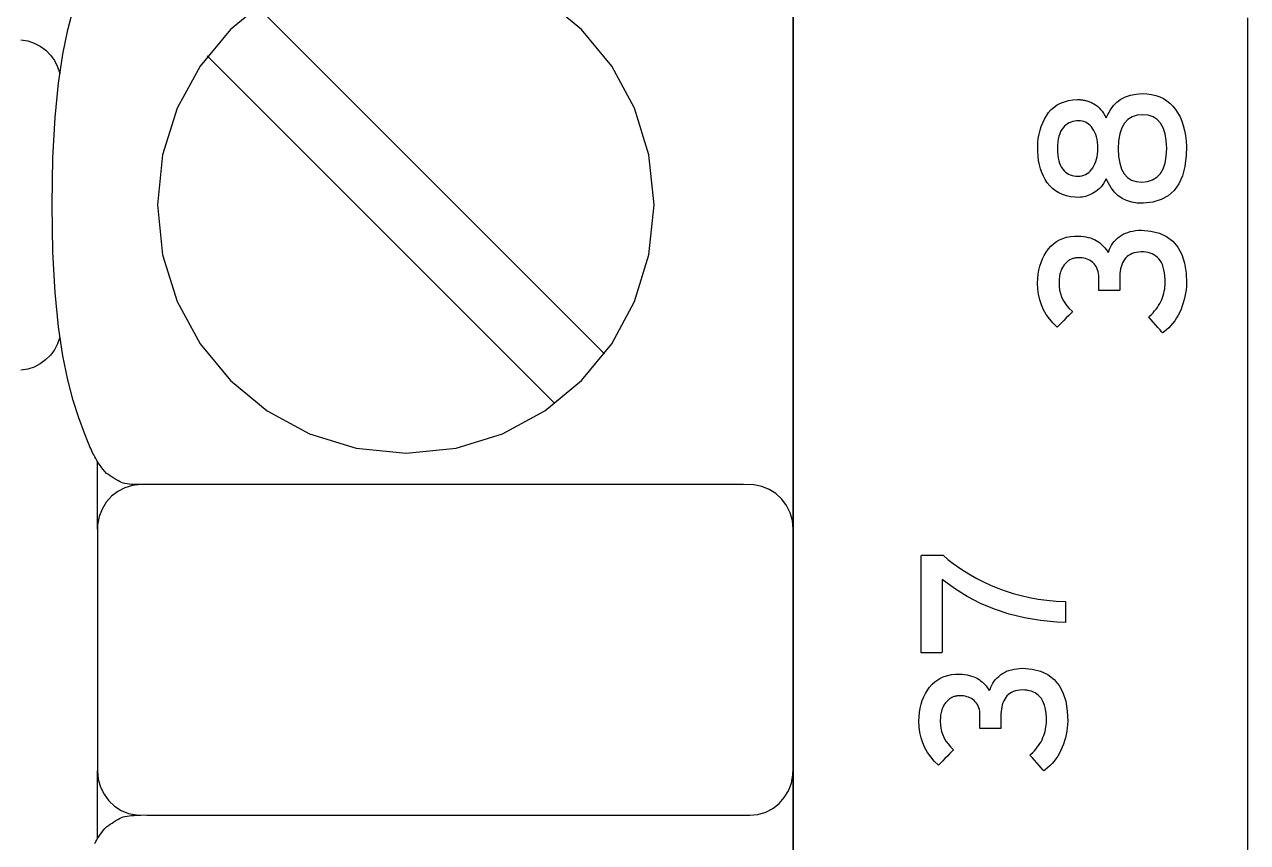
# Model space of a CAD drawing. Extents: x 1 to 47.7, y 0.2 to 35.
# Drawn here: x 37.154 to 37.978, y 15.205 to 15.757 of the extents above; entities that cross this region are included whole.
import ezdxf

# ---------------------------------------------------------------- set-up
doc = ezdxf.new("R2010")
doc.units = 0
doc.header["$MEASUREMENT"] = 0
for name, color, linetype in [('7_1__EMPTY_IO_BOARD_POSITI', 7, 'CONTINUOUS'), ('7_2___8__INDEPENDENT_INPUT', 7, 'CONTINUOUS'), ('7_3___8__OPTOISO_INDEPENDE', 7, 'CONTINUOUS'), ('7_4___24__OPTOISO_INDEPEND', 7, 'CONTINUOUS'), ('7_5___8__INDEPENDENT_INPUT', 7, 'CONTINUOUS'), ('7_6____8__INDEPENDENT_INPU', 7, 'CONTINUOUS'), ('7_7____8__OPTOISO_INDEPEND', 7, 'CONTINUOUS'), ('7_8____8__OPTOISO_INDEPEND', 7, 'CONTINUOUS'), ('8_0_____DWG', 7, 'CONTINUOUS')]:
    doc.layers.add(name, color=color, linetype=linetype)

msp = doc.modelspace()

# ---------------------------------------------------------------- linework, layer by layer
at = {"layer": '7_1__EMPTY_IO_BOARD_POSITI'}
msp.add_lwpolyline([(37.67232, 15.87471), (37.67232, 15.67887), (37.67232, 15.48827), (37.67232, 15.30414), (37.67232, 15.21489), (37.67232, 15.12771), (37.67232, 15.04276), (37.67232, 14.9602), (37.67232, 14.88017), (37.67232, 14.80283), (37.67232, 14.72833), (37.67232, 14.65683), (37.67232, 14.58847)], dxfattribs=at)
at = {"layer": '7_2___8__INDEPENDENT_INPUT'}
for points in [[(37.67225, 14.5127), (37.67225, 14.60513), (37.67225, 14.70424), (37.67225, 14.80958), (37.67225, 14.92072), (37.67225, 15.0372), (37.67225, 15.15858), (37.67225, 15.28441), (37.67225, 15.41426), (37.67225, 15.54766), (37.67225, 15.68419), (37.67225, 15.82338)], [(37.31789, 15.7738), (37.2931, 15.75337), (37.27264, 15.72861), (37.25718, 15.7002), (37.24741, 15.66881), (37.244, 15.63511), (37.24741, 15.60136), (37.25718, 15.56993), (37.27264, 15.54149), (37.2931, 15.51671), (37.31789, 15.49627), (37.34634, 15.48084), (37.37775, 15.47109), (37.41146, 15.46769), (37.44514, 15.47109), (37.47651, 15.48084), (37.50489, 15.49627), (37.52961, 15.51671), (37.55001, 15.54149), (37.56541, 15.56993), (37.57514, 15.60136), (37.57853, 15.63511), (37.57514, 15.66881), (37.56541, 15.7002), (37.55001, 15.72861), (37.52961, 15.75337), (37.50489, 15.7738)], [(37.23275, 15.44657), (37.23125, 15.44657), (37.22968, 15.4466), (37.22808, 15.44664), (37.22648, 15.44672), (37.22492, 15.44685), (37.22343, 15.44702), (37.22206, 15.44724), (37.22083, 15.44754), (37.21969, 15.44795), (37.21845, 15.44855), (37.21719, 15.44924), (37.21593, 15.45), (37.21466, 15.4508), (37.21339, 15.45164), (37.21212, 15.45248), (37.21086, 15.45331), (37.20961, 15.4541), (37.20846, 15.45533), (37.20739, 15.45664), (37.2064, 15.45792), (37.20547, 15.45918), (37.2046, 15.46042), (37.20379, 15.46166), (37.20304, 15.46288), (37.20233, 15.46412), (37.20166, 15.46535), (37.20105, 15.46652), (37.20049, 15.46761), (37.19996, 15.46867), (37.19945, 15.46973), (37.19894, 15.47084), (37.19841, 15.47204), (37.19785, 15.47337), (37.19723, 15.47487), (37.19475, 15.48119), (37.19094, 15.49147), (37.18712, 15.50325), (37.18346, 15.51707), (37.1801, 15.53345), (37.17721, 15.55291), (37.17496, 15.57598), (37.17348, 15.60318), (37.17296, 15.63504), (37.17348, 15.6669), (37.17496, 15.6941), (37.17721, 15.71717), (37.1801, 15.73663), (37.18346, 15.753), (37.18712, 15.76682)], [(37.54511, 15.53469), (37.31084, 15.76895)], [(37.15192, 15.74634), (37.15658, 15.74561), (37.16096, 15.74416), (37.165, 15.74205), (37.16865, 15.73934), (37.17183, 15.73609), (37.17451, 15.73237), (37.17661, 15.72824), (37.17808, 15.72376)], [(37.51169, 15.50127), (37.27742, 15.73553)], [(37.17808, 15.54598), (37.17658, 15.54155), (37.17446, 15.53746), (37.17178, 15.53377), (37.16858, 15.53056), (37.16494, 15.52788), (37.16091, 15.52579), (37.15654, 15.52436), (37.1519, 15.52364)], [(37.2035, 15.41658), (37.2035, 15.46212)], [(37.2035, 15.20818), (37.2035, 15.25372)], [(37.20166, 15.20471), (37.20233, 15.20595), (37.20304, 15.20718), (37.20379, 15.20841), (37.2046, 15.20964), (37.20547, 15.21089), (37.2064, 15.21215), (37.20739, 15.21343), (37.20846, 15.21474), (37.20961, 15.21596), (37.21086, 15.21676), (37.21212, 15.21759), (37.21339, 15.21843), (37.21466, 15.21926), (37.21593, 15.22007), (37.21719, 15.22083), (37.21845, 15.22152), (37.21969, 15.22211), (37.22083, 15.22254), (37.22206, 15.22285), (37.22343, 15.2231), (37.22492, 15.22331), (37.22648, 15.22347), (37.22808, 15.22358), (37.22968, 15.22366), (37.23125, 15.2237), (37.23275, 15.22372)]]:
    msp.add_lwpolyline(points, dxfattribs=at)
msp.add_lwpolyline([(37.23275, 15.44657), (37.22718, 15.44603), (37.22198, 15.44447), (37.21722, 15.442), (37.21302, 15.43872), (37.20946, 15.43472), (37.20664, 15.43011), (37.20467, 15.425), (37.20364, 15.41946), (37.2035, 15.41495), (37.2035, 15.40315), (37.2035, 15.3826), (37.2035, 15.35648), (37.2035, 15.32797), (37.2035, 15.30026), (37.2035, 15.27653), (37.2035, 15.25995), (37.2035, 15.25372), (37.20403, 15.24802), (37.20554, 15.24268), (37.20795, 15.23781), (37.21115, 15.23349), (37.21504, 15.22984), (37.21954, 15.22694), (37.22453, 15.22492), (37.22993, 15.22386), (37.23684, 15.22372), (37.26657, 15.22372), (37.31834, 15.22372), (37.38414, 15.22372), (37.45596, 15.22372), (37.52577, 15.22372), (37.58556, 15.22372), (37.62731, 15.22372), (37.64301, 15.22372), (37.64857, 15.22426), (37.65378, 15.22582), (37.65853, 15.22829), (37.66274, 15.23157), (37.6663, 15.23557), (37.66911, 15.24018), (37.67109, 15.2453), (37.67212, 15.25083), (37.67225, 15.25535), (37.67225, 15.26715), (37.67225, 15.2877), (37.67225, 15.31382), (37.67225, 15.34233), (37.67225, 15.37004), (37.67225, 15.39377), (37.67225, 15.41035), (37.67225, 15.41658), (37.67173, 15.42228), (37.67021, 15.42761), (37.66781, 15.43249), (37.66461, 15.4368), (37.66071, 15.44045), (37.65622, 15.44334), (37.65123, 15.44537), (37.64583, 15.44643), (37.63892, 15.44657), (37.60919, 15.44657), (37.55742, 15.44657), (37.49161, 15.44657), (37.4198, 15.44657), (37.34999, 15.44657), (37.2902, 15.44657), (37.24844, 15.44657)], close=True, dxfattribs=at)
at = {"layer": '7_3___8__OPTOISO_INDEPENDE'}
for points in [[(37.67225, 14.5127), (37.67225, 14.60513), (37.67225, 14.70424), (37.67225, 14.80958), (37.67225, 14.92072), (37.67225, 15.0372), (37.67225, 15.15858), (37.67225, 15.28441), (37.67225, 15.41426), (37.67225, 15.54766), (37.67225, 15.68419), (37.67225, 15.82338)], [(37.31789, 15.7738), (37.2931, 15.75337), (37.27264, 15.72861), (37.25718, 15.7002), (37.24741, 15.66881), (37.244, 15.63511), (37.24741, 15.60136), (37.25718, 15.56993), (37.27264, 15.54149), (37.2931, 15.51671), (37.31789, 15.49627), (37.34634, 15.48084), (37.37775, 15.47109), (37.41146, 15.46769), (37.44514, 15.47109), (37.47651, 15.48084), (37.50489, 15.49627), (37.52961, 15.51671), (37.55001, 15.54149), (37.56541, 15.56993), (37.57514, 15.60136), (37.57853, 15.63511), (37.57514, 15.66881), (37.56541, 15.7002), (37.55001, 15.72861), (37.52961, 15.75337), (37.50489, 15.7738)], [(37.23275, 15.44657), (37.23125, 15.44657), (37.22968, 15.4466), (37.22808, 15.44664), (37.22648, 15.44672), (37.22492, 15.44685), (37.22343, 15.44702), (37.22206, 15.44724), (37.22083, 15.44754), (37.21969, 15.44795), (37.21845, 15.44855), (37.21719, 15.44924), (37.21593, 15.45), (37.21466, 15.4508), (37.21339, 15.45164), (37.21212, 15.45248), (37.21086, 15.45331), (37.20961, 15.4541), (37.20846, 15.45533), (37.20739, 15.45664), (37.2064, 15.45792), (37.20547, 15.45918), (37.2046, 15.46042), (37.20379, 15.46166), (37.20304, 15.46288), (37.20233, 15.46412), (37.20166, 15.46535), (37.20105, 15.46652), (37.20049, 15.46761), (37.19996, 15.46867), (37.19945, 15.46973), (37.19894, 15.47084), (37.19841, 15.47204), (37.19785, 15.47337), (37.19723, 15.47487), (37.19475, 15.48119), (37.19094, 15.49147), (37.18712, 15.50325), (37.18346, 15.51707), (37.1801, 15.53345), (37.17721, 15.55291), (37.17496, 15.57598), (37.17348, 15.60318), (37.17296, 15.63504), (37.17348, 15.6669), (37.17496, 15.6941), (37.17721, 15.71717), (37.1801, 15.73663), (37.18346, 15.753), (37.18712, 15.76682)], [(37.54511, 15.53469), (37.31084, 15.76895)], [(37.15192, 15.74634), (37.15658, 15.74561), (37.16096, 15.74416), (37.165, 15.74205), (37.16865, 15.73934), (37.17183, 15.73609), (37.17451, 15.73237), (37.17661, 15.72824), (37.17808, 15.72376)], [(37.51169, 15.50127), (37.27742, 15.73553)], [(37.17808, 15.54598), (37.17658, 15.54155), (37.17446, 15.53746), (37.17178, 15.53377), (37.16858, 15.53056), (37.16494, 15.52788), (37.16091, 15.52579), (37.15654, 15.52436), (37.1519, 15.52364)], [(37.2035, 15.41658), (37.2035, 15.46212)], [(37.2035, 15.20818), (37.2035, 15.25372)], [(37.20166, 15.20471), (37.20233, 15.20595), (37.20304, 15.20718), (37.20379, 15.20841), (37.2046, 15.20964), (37.20547, 15.21089), (37.2064, 15.21215), (37.20739, 15.21343), (37.20846, 15.21474), (37.20961, 15.21596), (37.21086, 15.21676), (37.21212, 15.21759), (37.21339, 15.21843), (37.21466, 15.21926), (37.21593, 15.22007), (37.21719, 15.22083), (37.21845, 15.22152), (37.21969, 15.22211), (37.22083, 15.22254), (37.22206, 15.22285), (37.22343, 15.2231), (37.22492, 15.22331), (37.22648, 15.22347), (37.22808, 15.22358), (37.22968, 15.22366), (37.23125, 15.2237), (37.23275, 15.22372)]]:
    msp.add_lwpolyline(points, dxfattribs=at)
msp.add_lwpolyline([(37.23275, 15.44657), (37.22718, 15.44603), (37.22198, 15.44447), (37.21722, 15.442), (37.21302, 15.43872), (37.20946, 15.43472), (37.20664, 15.43011), (37.20467, 15.425), (37.20364, 15.41946), (37.2035, 15.41495), (37.2035, 15.40315), (37.2035, 15.3826), (37.2035, 15.35648), (37.2035, 15.32797), (37.2035, 15.30026), (37.2035, 15.27653), (37.2035, 15.25995), (37.2035, 15.25372), (37.20403, 15.24802), (37.20554, 15.24268), (37.20795, 15.23781), (37.21115, 15.23349), (37.21504, 15.22984), (37.21954, 15.22694), (37.22453, 15.22492), (37.22993, 15.22386), (37.23684, 15.22372), (37.26657, 15.22372), (37.31834, 15.22372), (37.38414, 15.22372), (37.45596, 15.22372), (37.52577, 15.22372), (37.58556, 15.22372), (37.62731, 15.22372), (37.64301, 15.22372), (37.64857, 15.22426), (37.65378, 15.22582), (37.65853, 15.22829), (37.66274, 15.23157), (37.6663, 15.23557), (37.66911, 15.24018), (37.67109, 15.2453), (37.67212, 15.25083), (37.67225, 15.25535), (37.67225, 15.26715), (37.67225, 15.2877), (37.67225, 15.31382), (37.67225, 15.34233), (37.67225, 15.37004), (37.67225, 15.39377), (37.67225, 15.41035), (37.67225, 15.41658), (37.67173, 15.42228), (37.67021, 15.42761), (37.66781, 15.43249), (37.66461, 15.4368), (37.66071, 15.44045), (37.65622, 15.44334), (37.65123, 15.44537), (37.64583, 15.44643), (37.63892, 15.44657), (37.60919, 15.44657), (37.55742, 15.44657), (37.49161, 15.44657), (37.4198, 15.44657), (37.34999, 15.44657), (37.2902, 15.44657), (37.24844, 15.44657)], close=True, dxfattribs=at)
at = {"layer": '7_4___24__OPTOISO_INDEPEND'}
for points in [[(37.67225, 14.5127), (37.67225, 14.60513), (37.67225, 14.70424), (37.67225, 14.80958), (37.67225, 14.92072), (37.67225, 15.0372), (37.67225, 15.15858), (37.67225, 15.28441), (37.67225, 15.41426), (37.67225, 15.54766), (37.67225, 15.68419), (37.67225, 15.82338)], [(37.31789, 15.7738), (37.2931, 15.75337), (37.27264, 15.72861), (37.25718, 15.7002), (37.24741, 15.66881), (37.244, 15.63511), (37.24741, 15.60136), (37.25718, 15.56993), (37.27264, 15.54149), (37.2931, 15.51671), (37.31789, 15.49627), (37.34634, 15.48084), (37.37775, 15.47109), (37.41146, 15.46769), (37.44514, 15.47109), (37.47651, 15.48084), (37.50489, 15.49627), (37.52961, 15.51671), (37.55001, 15.54149), (37.56541, 15.56993), (37.57514, 15.60136), (37.57853, 15.63511), (37.57514, 15.66881), (37.56541, 15.7002), (37.55001, 15.72861), (37.52961, 15.75337), (37.50489, 15.7738)], [(37.23275, 15.44657), (37.23125, 15.44657), (37.22968, 15.4466), (37.22808, 15.44664), (37.22648, 15.44672), (37.22492, 15.44685), (37.22343, 15.44702), (37.22206, 15.44724), (37.22083, 15.44754), (37.21969, 15.44795), (37.21845, 15.44855), (37.21719, 15.44924), (37.21593, 15.45), (37.21466, 15.4508), (37.21339, 15.45164), (37.21212, 15.45248), (37.21086, 15.45331), (37.20961, 15.4541), (37.20846, 15.45533), (37.20739, 15.45664), (37.2064, 15.45792), (37.20547, 15.45918), (37.2046, 15.46042), (37.20379, 15.46166), (37.20304, 15.46288), (37.20233, 15.46412), (37.20166, 15.46535), (37.20105, 15.46652), (37.20049, 15.46761), (37.19996, 15.46867), (37.19945, 15.46973), (37.19894, 15.47084), (37.19841, 15.47204), (37.19785, 15.47337), (37.19723, 15.47487), (37.19475, 15.48119), (37.19094, 15.49147), (37.18712, 15.50325), (37.18346, 15.51707), (37.1801, 15.53345), (37.17721, 15.55291), (37.17496, 15.57598), (37.17348, 15.60318), (37.17296, 15.63504), (37.17348, 15.6669), (37.17496, 15.6941), (37.17721, 15.71717), (37.1801, 15.73663), (37.18346, 15.753), (37.18712, 15.76682)], [(37.54511, 15.53469), (37.31084, 15.76895)], [(37.15192, 15.74634), (37.15658, 15.74561), (37.16096, 15.74416), (37.165, 15.74205), (37.16865, 15.73934), (37.17183, 15.73609), (37.17451, 15.73237), (37.17661, 15.72824), (37.17808, 15.72376)], [(37.51169, 15.50127), (37.27742, 15.73553)], [(37.17808, 15.54598), (37.17658, 15.54155), (37.17446, 15.53746), (37.17178, 15.53377), (37.16858, 15.53056), (37.16494, 15.52788), (37.16091, 15.52579), (37.15654, 15.52436), (37.1519, 15.52364)], [(37.2035, 15.41658), (37.2035, 15.46212)], [(37.2035, 15.20818), (37.2035, 15.25372)], [(37.20166, 15.20471), (37.20233, 15.20595), (37.20304, 15.20718), (37.20379, 15.20841), (37.2046, 15.20964), (37.20547, 15.21089), (37.2064, 15.21215), (37.20739, 15.21343), (37.20846, 15.21474), (37.20961, 15.21596), (37.21086, 15.21676), (37.21212, 15.21759), (37.21339, 15.21843), (37.21466, 15.21926), (37.21593, 15.22007), (37.21719, 15.22083), (37.21845, 15.22152), (37.21969, 15.22211), (37.22083, 15.22254), (37.22206, 15.22285), (37.22343, 15.2231), (37.22492, 15.22331), (37.22648, 15.22347), (37.22808, 15.22358), (37.22968, 15.22366), (37.23125, 15.2237), (37.23275, 15.22372)]]:
    msp.add_lwpolyline(points, dxfattribs=at)
msp.add_lwpolyline([(37.23275, 15.44657), (37.22718, 15.44603), (37.22198, 15.44447), (37.21722, 15.442), (37.21302, 15.43872), (37.20946, 15.43472), (37.20664, 15.43011), (37.20467, 15.425), (37.20364, 15.41946), (37.2035, 15.41495), (37.2035, 15.40315), (37.2035, 15.3826), (37.2035, 15.35648), (37.2035, 15.32797), (37.2035, 15.30026), (37.2035, 15.27653), (37.2035, 15.25995), (37.2035, 15.25372), (37.20403, 15.24802), (37.20554, 15.24268), (37.20795, 15.23781), (37.21115, 15.23349), (37.21504, 15.22984), (37.21954, 15.22694), (37.22453, 15.22492), (37.22993, 15.22386), (37.23684, 15.22372), (37.26657, 15.22372), (37.31834, 15.22372), (37.38414, 15.22372), (37.45596, 15.22372), (37.52577, 15.22372), (37.58556, 15.22372), (37.62731, 15.22372), (37.64301, 15.22372), (37.64857, 15.22426), (37.65378, 15.22582), (37.65853, 15.22829), (37.66274, 15.23157), (37.6663, 15.23557), (37.66911, 15.24018), (37.67109, 15.2453), (37.67212, 15.25083), (37.67225, 15.25535), (37.67225, 15.26715), (37.67225, 15.2877), (37.67225, 15.31382), (37.67225, 15.34233), (37.67225, 15.37004), (37.67225, 15.39377), (37.67225, 15.41035), (37.67225, 15.41658), (37.67173, 15.42228), (37.67021, 15.42761), (37.66781, 15.43249), (37.66461, 15.4368), (37.66071, 15.44045), (37.65622, 15.44334), (37.65123, 15.44537), (37.64583, 15.44643), (37.63892, 15.44657), (37.60919, 15.44657), (37.55742, 15.44657), (37.49161, 15.44657), (37.4198, 15.44657), (37.34999, 15.44657), (37.2902, 15.44657), (37.24844, 15.44657)], close=True, dxfattribs=at)
at = {"layer": '7_5___8__INDEPENDENT_INPUT'}
for points in [[(37.67225, 14.5127), (37.67225, 14.60513), (37.67225, 14.70424), (37.67225, 14.80958), (37.67225, 14.92072), (37.67225, 15.0372), (37.67225, 15.15858), (37.67225, 15.28441), (37.67225, 15.41426), (37.67225, 15.54766), (37.67225, 15.68419), (37.67225, 15.82338)], [(37.31789, 15.7738), (37.2931, 15.75337), (37.27264, 15.72861), (37.25718, 15.7002), (37.24741, 15.66881), (37.244, 15.63511), (37.24741, 15.60136), (37.25718, 15.56993), (37.27264, 15.54149), (37.2931, 15.51671), (37.31789, 15.49627), (37.34634, 15.48084), (37.37775, 15.47109), (37.41146, 15.46769), (37.44514, 15.47109), (37.47651, 15.48084), (37.50489, 15.49627), (37.52961, 15.51671), (37.55001, 15.54149), (37.56541, 15.56993), (37.57514, 15.60136), (37.57853, 15.63511), (37.57514, 15.66881), (37.56541, 15.7002), (37.55001, 15.72861), (37.52961, 15.75337), (37.50489, 15.7738)], [(37.23275, 15.44657), (37.23125, 15.44657), (37.22968, 15.4466), (37.22808, 15.44664), (37.22648, 15.44672), (37.22492, 15.44685), (37.22343, 15.44702), (37.22206, 15.44724), (37.22083, 15.44754), (37.21969, 15.44795), (37.21845, 15.44855), (37.21719, 15.44924), (37.21593, 15.45), (37.21466, 15.4508), (37.21339, 15.45164), (37.21212, 15.45248), (37.21086, 15.45331), (37.20961, 15.4541), (37.20846, 15.45533), (37.20739, 15.45664), (37.2064, 15.45792), (37.20547, 15.45918), (37.2046, 15.46042), (37.20379, 15.46166), (37.20304, 15.46288), (37.20233, 15.46412), (37.20166, 15.46535), (37.20105, 15.46652), (37.20049, 15.46761), (37.19996, 15.46867), (37.19945, 15.46973), (37.19894, 15.47084), (37.19841, 15.47204), (37.19785, 15.47337), (37.19723, 15.47487), (37.19475, 15.48119), (37.19094, 15.49147), (37.18712, 15.50325), (37.18346, 15.51707), (37.1801, 15.53345), (37.17721, 15.55291), (37.17496, 15.57598), (37.17348, 15.60318), (37.17296, 15.63504), (37.17348, 15.6669), (37.17496, 15.6941), (37.17721, 15.71717), (37.1801, 15.73663), (37.18346, 15.753), (37.18712, 15.76682)], [(37.54511, 15.53469), (37.31084, 15.76895)], [(37.15192, 15.74634), (37.15658, 15.74561), (37.16096, 15.74416), (37.165, 15.74205), (37.16865, 15.73934), (37.17183, 15.73609), (37.17451, 15.73237), (37.17661, 15.72824), (37.17808, 15.72376)], [(37.51169, 15.50127), (37.27742, 15.73553)], [(37.17808, 15.54598), (37.17658, 15.54155), (37.17446, 15.53746), (37.17178, 15.53377), (37.16858, 15.53056), (37.16494, 15.52788), (37.16091, 15.52579), (37.15654, 15.52436), (37.1519, 15.52364)], [(37.2035, 15.41658), (37.2035, 15.46212)], [(37.2035, 15.20818), (37.2035, 15.25372)], [(37.20166, 15.20471), (37.20233, 15.20595), (37.20304, 15.20718), (37.20379, 15.20841), (37.2046, 15.20964), (37.20547, 15.21089), (37.2064, 15.21215), (37.20739, 15.21343), (37.20846, 15.21474), (37.20961, 15.21596), (37.21086, 15.21676), (37.21212, 15.21759), (37.21339, 15.21843), (37.21466, 15.21926), (37.21593, 15.22007), (37.21719, 15.22083), (37.21845, 15.22152), (37.21969, 15.22211), (37.22083, 15.22254), (37.22206, 15.22285), (37.22343, 15.2231), (37.22492, 15.22331), (37.22648, 15.22347), (37.22808, 15.22358), (37.22968, 15.22366), (37.23125, 15.2237), (37.23275, 15.22372)]]:
    msp.add_lwpolyline(points, dxfattribs=at)
msp.add_lwpolyline([(37.23275, 15.44657), (37.22718, 15.44603), (37.22198, 15.44447), (37.21722, 15.442), (37.21302, 15.43872), (37.20946, 15.43472), (37.20664, 15.43011), (37.20467, 15.425), (37.20364, 15.41946), (37.2035, 15.41495), (37.2035, 15.40315), (37.2035, 15.3826), (37.2035, 15.35648), (37.2035, 15.32797), (37.2035, 15.30026), (37.2035, 15.27653), (37.2035, 15.25995), (37.2035, 15.25372), (37.20403, 15.24802), (37.20554, 15.24268), (37.20795, 15.23781), (37.21115, 15.23349), (37.21504, 15.22984), (37.21954, 15.22694), (37.22453, 15.22492), (37.22993, 15.22386), (37.23684, 15.22372), (37.26657, 15.22372), (37.31834, 15.22372), (37.38414, 15.22372), (37.45596, 15.22372), (37.52577, 15.22372), (37.58556, 15.22372), (37.62731, 15.22372), (37.64301, 15.22372), (37.64857, 15.22426), (37.65378, 15.22582), (37.65853, 15.22829), (37.66274, 15.23157), (37.6663, 15.23557), (37.66911, 15.24018), (37.67109, 15.2453), (37.67212, 15.25083), (37.67225, 15.25535), (37.67225, 15.26715), (37.67225, 15.2877), (37.67225, 15.31382), (37.67225, 15.34233), (37.67225, 15.37004), (37.67225, 15.39377), (37.67225, 15.41035), (37.67225, 15.41658), (37.67173, 15.42228), (37.67021, 15.42761), (37.66781, 15.43249), (37.66461, 15.4368), (37.66071, 15.44045), (37.65622, 15.44334), (37.65123, 15.44537), (37.64583, 15.44643), (37.63892, 15.44657), (37.60919, 15.44657), (37.55742, 15.44657), (37.49161, 15.44657), (37.4198, 15.44657), (37.34999, 15.44657), (37.2902, 15.44657), (37.24844, 15.44657)], close=True, dxfattribs=at)
at = {"layer": '7_6____8__INDEPENDENT_INPU'}
for points in [[(37.67225, 14.5127), (37.67225, 14.60513), (37.67225, 14.70424), (37.67225, 14.80958), (37.67225, 14.92072), (37.67225, 15.0372), (37.67225, 15.15858), (37.67225, 15.28441), (37.67225, 15.41426), (37.67225, 15.54766), (37.67225, 15.68419), (37.67225, 15.82338)], [(37.31789, 15.7738), (37.2931, 15.75337), (37.27264, 15.72861), (37.25718, 15.7002), (37.24741, 15.66881), (37.244, 15.63511), (37.24741, 15.60136), (37.25718, 15.56993), (37.27264, 15.54149), (37.2931, 15.51671), (37.31789, 15.49627), (37.34634, 15.48084), (37.37775, 15.47109), (37.41146, 15.46769), (37.44514, 15.47109), (37.47651, 15.48084), (37.50489, 15.49627), (37.52961, 15.51671), (37.55001, 15.54149), (37.56541, 15.56993), (37.57514, 15.60136), (37.57853, 15.63511), (37.57514, 15.66881), (37.56541, 15.7002), (37.55001, 15.72861), (37.52961, 15.75337), (37.50489, 15.7738)], [(37.23275, 15.44657), (37.23125, 15.44657), (37.22968, 15.4466), (37.22808, 15.44664), (37.22648, 15.44672), (37.22492, 15.44685), (37.22343, 15.44702), (37.22206, 15.44724), (37.22083, 15.44754), (37.21969, 15.44795), (37.21845, 15.44855), (37.21719, 15.44924), (37.21593, 15.45), (37.21466, 15.4508), (37.21339, 15.45164), (37.21212, 15.45248), (37.21086, 15.45331), (37.20961, 15.4541), (37.20846, 15.45533), (37.20739, 15.45664), (37.2064, 15.45792), (37.20547, 15.45918), (37.2046, 15.46042), (37.20379, 15.46166), (37.20304, 15.46288), (37.20233, 15.46412), (37.20166, 15.46535), (37.20105, 15.46652), (37.20049, 15.46761), (37.19996, 15.46867), (37.19945, 15.46973), (37.19894, 15.47084), (37.19841, 15.47204), (37.19785, 15.47337), (37.19723, 15.47487), (37.19475, 15.48119), (37.19094, 15.49147), (37.18712, 15.50325), (37.18346, 15.51707), (37.1801, 15.53345), (37.17721, 15.55291), (37.17496, 15.57598), (37.17348, 15.60318), (37.17296, 15.63504), (37.17348, 15.6669), (37.17496, 15.6941), (37.17721, 15.71717), (37.1801, 15.73663), (37.18346, 15.753), (37.18712, 15.76682)], [(37.54511, 15.53469), (37.31084, 15.76895)], [(37.15192, 15.74634), (37.15658, 15.74561), (37.16096, 15.74416), (37.165, 15.74205), (37.16865, 15.73934), (37.17183, 15.73609), (37.17451, 15.73237), (37.17661, 15.72824), (37.17808, 15.72376)], [(37.51169, 15.50127), (37.27742, 15.73553)], [(37.17808, 15.54598), (37.17658, 15.54155), (37.17446, 15.53746), (37.17178, 15.53377), (37.16858, 15.53056), (37.16494, 15.52788), (37.16091, 15.52579), (37.15654, 15.52436), (37.1519, 15.52364)], [(37.2035, 15.41658), (37.2035, 15.46212)], [(37.2035, 15.20818), (37.2035, 15.25372)], [(37.20166, 15.20471), (37.20233, 15.20595), (37.20304, 15.20718), (37.20379, 15.20841), (37.2046, 15.20964), (37.20547, 15.21089), (37.2064, 15.21215), (37.20739, 15.21343), (37.20846, 15.21474), (37.20961, 15.21596), (37.21086, 15.21676), (37.21212, 15.21759), (37.21339, 15.21843), (37.21466, 15.21926), (37.21593, 15.22007), (37.21719, 15.22083), (37.21845, 15.22152), (37.21969, 15.22211), (37.22083, 15.22254), (37.22206, 15.22285), (37.22343, 15.2231), (37.22492, 15.22331), (37.22648, 15.22347), (37.22808, 15.22358), (37.22968, 15.22366), (37.23125, 15.2237), (37.23275, 15.22372)]]:
    msp.add_lwpolyline(points, dxfattribs=at)
msp.add_lwpolyline([(37.23275, 15.44657), (37.22718, 15.44603), (37.22198, 15.44447), (37.21722, 15.442), (37.21302, 15.43872), (37.20946, 15.43472), (37.20664, 15.43011), (37.20467, 15.425), (37.20364, 15.41946), (37.2035, 15.41495), (37.2035, 15.40315), (37.2035, 15.3826), (37.2035, 15.35648), (37.2035, 15.32797), (37.2035, 15.30026), (37.2035, 15.27653), (37.2035, 15.25995), (37.2035, 15.25372), (37.20403, 15.24802), (37.20554, 15.24268), (37.20795, 15.23781), (37.21115, 15.23349), (37.21504, 15.22984), (37.21954, 15.22694), (37.22453, 15.22492), (37.22993, 15.22386), (37.23684, 15.22372), (37.26657, 15.22372), (37.31834, 15.22372), (37.38414, 15.22372), (37.45596, 15.22372), (37.52577, 15.22372), (37.58556, 15.22372), (37.62731, 15.22372), (37.64301, 15.22372), (37.64857, 15.22426), (37.65378, 15.22582), (37.65853, 15.22829), (37.66274, 15.23157), (37.6663, 15.23557), (37.66911, 15.24018), (37.67109, 15.2453), (37.67212, 15.25083), (37.67225, 15.25535), (37.67225, 15.26715), (37.67225, 15.2877), (37.67225, 15.31382), (37.67225, 15.34233), (37.67225, 15.37004), (37.67225, 15.39377), (37.67225, 15.41035), (37.67225, 15.41658), (37.67173, 15.42228), (37.67021, 15.42761), (37.66781, 15.43249), (37.66461, 15.4368), (37.66071, 15.44045), (37.65622, 15.44334), (37.65123, 15.44537), (37.64583, 15.44643), (37.63892, 15.44657), (37.60919, 15.44657), (37.55742, 15.44657), (37.49161, 15.44657), (37.4198, 15.44657), (37.34999, 15.44657), (37.2902, 15.44657), (37.24844, 15.44657)], close=True, dxfattribs=at)
at = {"layer": '7_7____8__OPTOISO_INDEPEND'}
for points in [[(37.67225, 14.5127), (37.67225, 14.60513), (37.67225, 14.70424), (37.67225, 14.80958), (37.67225, 14.92072), (37.67225, 15.0372), (37.67225, 15.15858), (37.67225, 15.28441), (37.67225, 15.41426), (37.67225, 15.54766), (37.67225, 15.68419), (37.67225, 15.82338)], [(37.31789, 15.7738), (37.2931, 15.75337), (37.27264, 15.72861), (37.25718, 15.7002), (37.24741, 15.66881), (37.244, 15.63511), (37.24741, 15.60136), (37.25718, 15.56993), (37.27264, 15.54149), (37.2931, 15.51671), (37.31789, 15.49627), (37.34634, 15.48084), (37.37775, 15.47109), (37.41146, 15.46769), (37.44514, 15.47109), (37.47651, 15.48084), (37.50489, 15.49627), (37.52961, 15.51671), (37.55001, 15.54149), (37.56541, 15.56993), (37.57514, 15.60136), (37.57853, 15.63511), (37.57514, 15.66881), (37.56541, 15.7002), (37.55001, 15.72861), (37.52961, 15.75337), (37.50489, 15.7738)], [(37.23275, 15.44657), (37.23125, 15.44657), (37.22968, 15.4466), (37.22808, 15.44664), (37.22648, 15.44672), (37.22492, 15.44685), (37.22343, 15.44702), (37.22206, 15.44724), (37.22083, 15.44754), (37.21969, 15.44795), (37.21845, 15.44855), (37.21719, 15.44924), (37.21593, 15.45), (37.21466, 15.4508), (37.21339, 15.45164), (37.21212, 15.45248), (37.21086, 15.45331), (37.20961, 15.4541), (37.20846, 15.45533), (37.20739, 15.45664), (37.2064, 15.45792), (37.20547, 15.45918), (37.2046, 15.46042), (37.20379, 15.46166), (37.20304, 15.46288), (37.20233, 15.46412), (37.20166, 15.46535), (37.20105, 15.46652), (37.20049, 15.46761), (37.19996, 15.46867), (37.19945, 15.46973), (37.19894, 15.47084), (37.19841, 15.47204), (37.19785, 15.47337), (37.19723, 15.47487), (37.19475, 15.48119), (37.19094, 15.49147), (37.18712, 15.50325), (37.18346, 15.51707), (37.1801, 15.53345), (37.17721, 15.55291), (37.17496, 15.57598), (37.17348, 15.60318), (37.17296, 15.63504), (37.17348, 15.6669), (37.17496, 15.6941), (37.17721, 15.71717), (37.1801, 15.73663), (37.18346, 15.753), (37.18712, 15.76682)], [(37.54511, 15.53469), (37.31084, 15.76895)], [(37.15192, 15.74634), (37.15658, 15.74561), (37.16096, 15.74416), (37.165, 15.74205), (37.16865, 15.73934), (37.17183, 15.73609), (37.17451, 15.73237), (37.17661, 15.72824), (37.17808, 15.72376)], [(37.51169, 15.50127), (37.27742, 15.73553)], [(37.17808, 15.54598), (37.17658, 15.54155), (37.17446, 15.53746), (37.17178, 15.53377), (37.16858, 15.53056), (37.16494, 15.52788), (37.16091, 15.52579), (37.15654, 15.52436), (37.1519, 15.52364)], [(37.2035, 15.41658), (37.2035, 15.46212)], [(37.2035, 15.20818), (37.2035, 15.25372)], [(37.20166, 15.20471), (37.20233, 15.20595), (37.20304, 15.20718), (37.20379, 15.20841), (37.2046, 15.20964), (37.20547, 15.21089), (37.2064, 15.21215), (37.20739, 15.21343), (37.20846, 15.21474), (37.20961, 15.21596), (37.21086, 15.21676), (37.21212, 15.21759), (37.21339, 15.21843), (37.21466, 15.21926), (37.21593, 15.22007), (37.21719, 15.22083), (37.21845, 15.22152), (37.21969, 15.22211), (37.22083, 15.22254), (37.22206, 15.22285), (37.22343, 15.2231), (37.22492, 15.22331), (37.22648, 15.22347), (37.22808, 15.22358), (37.22968, 15.22366), (37.23125, 15.2237), (37.23275, 15.22372)]]:
    msp.add_lwpolyline(points, dxfattribs=at)
msp.add_lwpolyline([(37.23275, 15.44657), (37.22718, 15.44603), (37.22198, 15.44447), (37.21722, 15.442), (37.21302, 15.43872), (37.20946, 15.43472), (37.20664, 15.43011), (37.20467, 15.425), (37.20364, 15.41946), (37.2035, 15.41495), (37.2035, 15.40315), (37.2035, 15.3826), (37.2035, 15.35648), (37.2035, 15.32797), (37.2035, 15.30026), (37.2035, 15.27653), (37.2035, 15.25995), (37.2035, 15.25372), (37.20403, 15.24802), (37.20554, 15.24268), (37.20795, 15.23781), (37.21115, 15.23349), (37.21504, 15.22984), (37.21954, 15.22694), (37.22453, 15.22492), (37.22993, 15.22386), (37.23684, 15.22372), (37.26657, 15.22372), (37.31834, 15.22372), (37.38414, 15.22372), (37.45596, 15.22372), (37.52577, 15.22372), (37.58556, 15.22372), (37.62731, 15.22372), (37.64301, 15.22372), (37.64857, 15.22426), (37.65378, 15.22582), (37.65853, 15.22829), (37.66274, 15.23157), (37.6663, 15.23557), (37.66911, 15.24018), (37.67109, 15.2453), (37.67212, 15.25083), (37.67225, 15.25535), (37.67225, 15.26715), (37.67225, 15.2877), (37.67225, 15.31382), (37.67225, 15.34233), (37.67225, 15.37004), (37.67225, 15.39377), (37.67225, 15.41035), (37.67225, 15.41658), (37.67173, 15.42228), (37.67021, 15.42761), (37.66781, 15.43249), (37.66461, 15.4368), (37.66071, 15.44045), (37.65622, 15.44334), (37.65123, 15.44537), (37.64583, 15.44643), (37.63892, 15.44657), (37.60919, 15.44657), (37.55742, 15.44657), (37.49161, 15.44657), (37.4198, 15.44657), (37.34999, 15.44657), (37.2902, 15.44657), (37.24844, 15.44657)], close=True, dxfattribs=at)
at = {"layer": '7_8____8__OPTOISO_INDEPEND'}
for points in [[(37.67225, 14.5127), (37.67225, 14.60513), (37.67225, 14.70424), (37.67225, 14.80958), (37.67225, 14.92072), (37.67225, 15.0372), (37.67225, 15.15858), (37.67225, 15.28441), (37.67225, 15.41426), (37.67225, 15.54766), (37.67225, 15.68419), (37.67225, 15.82338)], [(37.31789, 15.7738), (37.2931, 15.75337), (37.27264, 15.72861), (37.25718, 15.7002), (37.24741, 15.66881), (37.244, 15.63511), (37.24741, 15.60136), (37.25718, 15.56993), (37.27264, 15.54149), (37.2931, 15.51671), (37.31789, 15.49627), (37.34634, 15.48084), (37.37775, 15.47109), (37.41146, 15.46769), (37.44514, 15.47109), (37.47651, 15.48084), (37.50489, 15.49627), (37.52961, 15.51671), (37.55001, 15.54149), (37.56541, 15.56993), (37.57514, 15.60136), (37.57853, 15.63511), (37.57514, 15.66881), (37.56541, 15.7002), (37.55001, 15.72861), (37.52961, 15.75337), (37.50489, 15.7738)], [(37.23275, 15.44657), (37.23125, 15.44657), (37.22968, 15.4466), (37.22808, 15.44664), (37.22648, 15.44672), (37.22492, 15.44685), (37.22343, 15.44702), (37.22206, 15.44724), (37.22083, 15.44754), (37.21969, 15.44795), (37.21845, 15.44855), (37.21719, 15.44924), (37.21593, 15.45), (37.21466, 15.4508), (37.21339, 15.45164), (37.21212, 15.45248), (37.21086, 15.45331), (37.20961, 15.4541), (37.20846, 15.45533), (37.20739, 15.45664), (37.2064, 15.45792), (37.20547, 15.45918), (37.2046, 15.46042), (37.20379, 15.46166), (37.20304, 15.46288), (37.20233, 15.46412), (37.20166, 15.46535), (37.20105, 15.46652), (37.20049, 15.46761), (37.19996, 15.46867), (37.19945, 15.46973), (37.19894, 15.47084), (37.19841, 15.47204), (37.19785, 15.47337), (37.19723, 15.47487), (37.19475, 15.48119), (37.19094, 15.49147), (37.18712, 15.50325), (37.18346, 15.51707), (37.1801, 15.53345), (37.17721, 15.55291), (37.17496, 15.57598), (37.17348, 15.60318), (37.17296, 15.63504), (37.17348, 15.6669), (37.17496, 15.6941), (37.17721, 15.71717), (37.1801, 15.73663), (37.18346, 15.753), (37.18712, 15.76682)], [(37.54511, 15.53469), (37.31084, 15.76895)], [(37.15192, 15.74634), (37.15658, 15.74561), (37.16096, 15.74416), (37.165, 15.74205), (37.16865, 15.73934), (37.17183, 15.73609), (37.17451, 15.73237), (37.17661, 15.72824), (37.17808, 15.72376)], [(37.51169, 15.50127), (37.27742, 15.73553)], [(37.17808, 15.54598), (37.17658, 15.54155), (37.17446, 15.53746), (37.17178, 15.53377), (37.16858, 15.53056), (37.16494, 15.52788), (37.16091, 15.52579), (37.15654, 15.52436), (37.1519, 15.52364)], [(37.2035, 15.41658), (37.2035, 15.46212)], [(37.2035, 15.20818), (37.2035, 15.25372)], [(37.20166, 15.20471), (37.20233, 15.20595), (37.20304, 15.20718), (37.20379, 15.20841), (37.2046, 15.20964), (37.20547, 15.21089), (37.2064, 15.21215), (37.20739, 15.21343), (37.20846, 15.21474), (37.20961, 15.21596), (37.21086, 15.21676), (37.21212, 15.21759), (37.21339, 15.21843), (37.21466, 15.21926), (37.21593, 15.22007), (37.21719, 15.22083), (37.21845, 15.22152), (37.21969, 15.22211), (37.22083, 15.22254), (37.22206, 15.22285), (37.22343, 15.2231), (37.22492, 15.22331), (37.22648, 15.22347), (37.22808, 15.22358), (37.22968, 15.22366), (37.23125, 15.2237), (37.23275, 15.22372)]]:
    msp.add_lwpolyline(points, dxfattribs=at)
msp.add_lwpolyline([(37.23275, 15.44657), (37.22718, 15.44603), (37.22198, 15.44447), (37.21722, 15.442), (37.21302, 15.43872), (37.20946, 15.43472), (37.20664, 15.43011), (37.20467, 15.425), (37.20364, 15.41946), (37.2035, 15.41495), (37.2035, 15.40315), (37.2035, 15.3826), (37.2035, 15.35648), (37.2035, 15.32797), (37.2035, 15.30026), (37.2035, 15.27653), (37.2035, 15.25995), (37.2035, 15.25372), (37.20403, 15.24802), (37.20554, 15.24268), (37.20795, 15.23781), (37.21115, 15.23349), (37.21504, 15.22984), (37.21954, 15.22694), (37.22453, 15.22492), (37.22993, 15.22386), (37.23684, 15.22372), (37.26657, 15.22372), (37.31834, 15.22372), (37.38414, 15.22372), (37.45596, 15.22372), (37.52577, 15.22372), (37.58556, 15.22372), (37.62731, 15.22372), (37.64301, 15.22372), (37.64857, 15.22426), (37.65378, 15.22582), (37.65853, 15.22829), (37.66274, 15.23157), (37.6663, 15.23557), (37.66911, 15.24018), (37.67109, 15.2453), (37.67212, 15.25083), (37.67225, 15.25535), (37.67225, 15.26715), (37.67225, 15.2877), (37.67225, 15.31382), (37.67225, 15.34233), (37.67225, 15.37004), (37.67225, 15.39377), (37.67225, 15.41035), (37.67225, 15.41658), (37.67173, 15.42228), (37.67021, 15.42761), (37.66781, 15.43249), (37.66461, 15.4368), (37.66071, 15.44045), (37.65622, 15.44334), (37.65123, 15.44537), (37.64583, 15.44643), (37.63892, 15.44657), (37.60919, 15.44657), (37.55742, 15.44657), (37.49161, 15.44657), (37.4198, 15.44657), (37.34999, 15.44657), (37.2902, 15.44657), (37.24844, 15.44657)], close=True, dxfattribs=at)
at = {"layer": '8_0_____DWG'}
msp.add_lwpolyline([(37.97843, 15.76123), (37.97843, 15.68003), (37.97843, 15.59822), (37.97843, 15.5158), (37.97843, 15.43278), (37.97843, 15.34917), (37.97843, 15.265), (37.97843, 15.18026), (37.97843, 15.00916), (37.97843, 14.83596), (37.97843, 14.66076), (37.97843, 14.48365), (37.97843, 14.30473), (37.97843, 14.12409), (37.97843, 13.94184), (37.97843, 13.75805)], dxfattribs=at)
for points in [[(37.90744, 15.71011), (37.91067, 15.70995), (37.91371, 15.70953), (37.91657, 15.70886), (37.91924, 15.70793), (37.92173, 15.70674), (37.92405, 15.70529), (37.92617, 15.70359), (37.92812, 15.70162), (37.9299, 15.69941), (37.93151, 15.69699), (37.93293, 15.69438), (37.93415, 15.69157), (37.93517, 15.68856), (37.936, 15.68536), (37.93663, 15.68196), (37.93705, 15.67836), (37.93729, 15.67457), (37.93715, 15.66831), (37.93625, 15.66103), (37.93458, 15.65469), (37.93213, 15.64928), (37.92892, 15.64481), (37.92494, 15.64126), (37.92019, 15.63864), (37.91467, 15.63696), (37.90838, 15.63621), (37.90403, 15.63634), (37.90036, 15.63693), (37.89699, 15.63797), (37.89392, 15.63944), (37.89115, 15.64136), (37.88868, 15.64371), (37.88651, 15.6465), (37.88464, 15.64973), (37.88316, 15.65261), (37.88233, 15.65104), (37.88145, 15.6496), (37.88052, 15.64827), (37.87954, 15.64705), (37.87851, 15.64596), (37.87742, 15.64498), (37.87628, 15.64412), (37.87509, 15.64337), (37.87387, 15.64272), (37.87267, 15.64211), (37.87149, 15.64159), (37.87033, 15.64116), (37.86919, 15.6408), (37.86806, 15.64052), (37.86696, 15.64032), (37.86587, 15.64021), (37.86479, 15.64017), (37.86223, 15.64027), (37.85922, 15.6406), (37.85641, 15.64119), (37.85379, 15.64204), (37.85135, 15.64313), (37.84911, 15.64448), (37.84706, 15.64607), (37.8452, 15.64792), (37.84353, 15.65002), (37.84212, 15.65221), (37.84089, 15.65452), (37.83982, 15.65696), (37.83893, 15.65952), (37.83821, 15.6622), (37.83765, 15.66501), (37.83727, 15.66795), (37.83707, 15.67101), (37.83703, 15.67413), (37.83716, 15.67709), (37.83747, 15.67995), (37.83795, 15.68271), (37.8386, 15.68539), (37.83942, 15.68797), (37.84041, 15.69046), (37.84157, 15.69285), (37.84291, 15.69516), (37.84442, 15.69735), (37.84613, 15.69931), (37.84804, 15.70102), (37.85016, 15.70249), (37.85248, 15.7037), (37.855, 15.70467), (37.85772, 15.70539), (37.86064, 15.70586), (37.86377, 15.70608), (37.86465, 15.70609), (37.86514, 15.70607), (37.86565, 15.70604), (37.86617, 15.70599), (37.8667, 15.70593), (37.86724, 15.70586), (37.86779, 15.70577), (37.86835, 15.70567), (37.86893, 15.70555), (37.86954, 15.7054), (37.87015, 15.70522), (37.87077, 15.70503), (37.87139, 15.70481), (37.87202, 15.70457), (37.87264, 15.70431), (37.87327, 15.70403), (37.87391, 15.70372), (37.87482, 15.70323), (37.87607, 15.70245), (37.87726, 15.70156), (37.87838, 15.70056), (37.87945, 15.69945), (37.88045, 15.69823), (37.88139, 15.69689), (37.88226, 15.69545), (37.88308, 15.69389), (37.8843, 15.69599), (37.88599, 15.69922), (37.88803, 15.70204), (37.89041, 15.70443), (37.89313, 15.7064), (37.89619, 15.70796), (37.8996, 15.70909), (37.90335, 15.70981)], [(37.86462, 15.69185), (37.86327, 15.6918), (37.86196, 15.69162), (37.8607, 15.69133), (37.85949, 15.69093), (37.85832, 15.6904), (37.8572, 15.68977), (37.85612, 15.68901), (37.8551, 15.68814), (37.85413, 15.68712), (37.85326, 15.68592), (37.8525, 15.68456), (37.85186, 15.68304), (37.85133, 15.68136), (37.85091, 15.67951), (37.8506, 15.67751), (37.8504, 15.67534), (37.85031, 15.67301), (37.8504, 15.67071), (37.85058, 15.66857), (37.85087, 15.6666), (37.85127, 15.66478), (37.85176, 15.66313), (37.85237, 15.66164), (37.85307, 15.66031), (37.85389, 15.65915), (37.85479, 15.65813), (37.85576, 15.65723), (37.85679, 15.65646), (37.85787, 15.65581), (37.859, 15.65528), (37.86019, 15.65488), (37.86143, 15.6546), (37.86273, 15.65445), (37.86408, 15.65442), (37.86546, 15.65449), (37.86678, 15.6547), (37.86803, 15.65506), (37.86922, 15.65555), (37.87034, 15.65619), (37.8714, 15.65697), (37.87239, 15.6579), (37.87332, 15.65896), (37.87419, 15.66015), (37.87497, 15.66142), (37.87564, 15.6628), (37.87621, 15.66429), (37.87668, 15.66587), (37.87704, 15.66757), (37.8773, 15.66936), (37.87746, 15.67127), (37.87751, 15.67327), (37.87746, 15.67536), (37.8773, 15.67733), (37.87703, 15.67917), (37.87665, 15.68089), (37.87617, 15.68249), (37.87558, 15.68397), (37.87488, 15.68532), (37.87407, 15.68656), (37.87321, 15.68767), (37.87232, 15.68865), (37.87138, 15.6895), (37.87039, 15.69022), (37.86934, 15.69081), (37.86824, 15.69127), (37.86709, 15.69159), (37.86588, 15.69179)], [(37.90786, 15.69586), (37.90402, 15.69553), (37.90067, 15.69448), (37.89784, 15.69271), (37.8955, 15.69021), (37.89367, 15.68699), (37.89235, 15.68305), (37.89153, 15.67839), (37.89121, 15.673), (37.89152, 15.66771), (37.89231, 15.66312), (37.89358, 15.65924), (37.89533, 15.65606), (37.89757, 15.65359), (37.90029, 15.65183), (37.90349, 15.65077), (37.90717, 15.65042), (37.91107, 15.65083), (37.91445, 15.65193), (37.91732, 15.65373), (37.91969, 15.65622), (37.92154, 15.65941), (37.92288, 15.66329), (37.92371, 15.66787), (37.92403, 15.67314), (37.92369, 15.67846), (37.92287, 15.68308), (37.92157, 15.68698), (37.91979, 15.69018), (37.91753, 15.69266), (37.91479, 15.69444), (37.91157, 15.6955)], [(37.9069, 15.61804), (37.91334, 15.61749), (37.91902, 15.61606), (37.92393, 15.61376), (37.92808, 15.61058), (37.93146, 15.60654), (37.93407, 15.60162), (37.93592, 15.59582), (37.937, 15.58916), (37.93732, 15.58242), (37.93721, 15.58014), (37.937, 15.57788), (37.93669, 15.57565), (37.93628, 15.57345), (37.93577, 15.57126), (37.93516, 15.56911), (37.93445, 15.56697), (37.93364, 15.56486), (37.93272, 15.56277), (37.93169, 15.56076), (37.93058, 15.55886), (37.92938, 15.55705), (37.9281, 15.55534), (37.92674, 15.55374), (37.9253, 15.55224), (37.92377, 15.55084), (37.92217, 15.54955), (37.92115, 15.54893), (37.92055, 15.54961), (37.91948, 15.55084), (37.91807, 15.55245), (37.9165, 15.55425), (37.91494, 15.55604), (37.91353, 15.55765), (37.91245, 15.55889), (37.91186, 15.55956), (37.91251, 15.56024), (37.91369, 15.56132), (37.9148, 15.56243), (37.91584, 15.56358), (37.91681, 15.56477), (37.91771, 15.566), (37.91854, 15.56726), (37.9193, 15.56856), (37.91998, 15.5699), (37.9206, 15.57128), (37.92114, 15.57268), (37.92161, 15.57409), (37.92201, 15.57549), (37.92234, 15.5769), (37.9226, 15.57832), (37.92278, 15.57973), (37.9229, 15.58115), (37.92295, 15.58257), (37.92291, 15.5849), (37.92276, 15.58723), (37.9225, 15.58938), (37.92213, 15.59137), (37.92164, 15.5932), (37.92105, 15.59485), (37.92035, 15.59634), (37.91953, 15.59766), (37.91861, 15.59881), (37.91763, 15.59979), (37.91656, 15.60065), (37.9154, 15.6014), (37.91416, 15.60203), (37.91283, 15.60254), (37.91142, 15.60294), (37.90992, 15.60322), (37.90833, 15.60338), (37.90666, 15.60341), (37.90502, 15.60331), (37.90348, 15.60309), (37.90204, 15.60276), (37.9007, 15.60231), (37.89947, 15.60175), (37.89833, 15.60108), (37.89729, 15.60029), (37.89636, 15.59939), (37.89553, 15.59837), (37.89482, 15.59724), (37.8942, 15.59604), (37.89366, 15.59477), (37.89321, 15.59342), (37.89286, 15.592), (37.89258, 15.5905), (37.8924, 15.58893), (37.89231, 15.58729), (37.89229, 15.58626), (37.89229, 15.5857), (37.89229, 15.58469), (37.89229, 15.58338), (37.89229, 15.58191), (37.89229, 15.58044), (37.89229, 15.57913), (37.89229, 15.57812), (37.89229, 15.57756), (37.89212, 15.5775), (37.89112, 15.5775), (37.88942, 15.5775), (37.88726, 15.5775), (37.8849, 15.5775), (37.88257, 15.5775), (37.88052, 15.5775), (37.87899, 15.5775), (37.87823, 15.5775), (37.87819, 15.57766), (37.87819, 15.57835), (37.87819, 15.57945), (37.87819, 15.58081), (37.87819, 15.58227), (37.87819, 15.58369), (37.87819, 15.58491), (37.87819, 15.5858), (37.87819, 15.58619), (37.87815, 15.58746), (37.87801, 15.58886), (37.87777, 15.59018), (37.87743, 15.59141), (37.87698, 15.59255), (37.87644, 15.59361), (37.87578, 15.59458), (37.87503, 15.59547), (37.87417, 15.59627), (37.87329, 15.59696), (37.87236, 15.59756), (37.87139, 15.59808), (37.87038, 15.59852), (37.86932, 15.59888), (37.86822, 15.59915), (37.86707, 15.59935), (37.86588, 15.59946), (37.86476, 15.59949), (37.86428, 15.59948), (37.86379, 15.59945), (37.86329, 15.59941), (37.86279, 15.59934), (37.86228, 15.59927), (37.86177, 15.59917), (37.86124, 15.59906), (37.86071, 15.59894), (37.86017, 15.59878), (37.85964, 15.59855), (37.85913, 15.59829), (37.85862, 15.598), (37.85813, 15.59769), (37.85765, 15.59734), (37.85718, 15.59697), (37.85672, 15.59657), (37.85627, 15.59614), (37.85582, 15.59568), (37.85537, 15.59519), (37.85493, 15.59466), (37.85452, 15.5941), (37.85412, 15.59351), (37.85375, 15.59288), (37.8534, 15.59222), (37.85306, 15.59153), (37.85275, 15.5908), (37.85247, 15.59002), (37.85223, 15.58919), (37.85201, 15.58831), (37.85183, 15.58738), (37.85169, 15.58641), (37.85157, 15.5854), (37.85148, 15.58433), (37.85143, 15.58322), (37.8514, 15.58207), (37.85148, 15.57999), (37.85178, 15.57763), (37.8523, 15.57535), (37.85305, 15.57315), (37.85403, 15.57103), (37.85523, 15.56899), (37.85665, 15.56704), (37.8583, 15.56516), (37.86017, 15.56337), (37.86019, 15.56285), (37.85929, 15.56194), (37.85794, 15.56056), (37.85631, 15.5589), (37.85458, 15.55714), (37.85292, 15.55545), (37.85151, 15.55403), (37.85054, 15.55304), (37.85018, 15.55267), (37.8474, 15.55538), (37.84496, 15.55825), (37.84284, 15.56126), (37.84105, 15.56443), (37.83959, 15.56775), (37.83845, 15.57121), (37.83765, 15.57483), (37.83717, 15.5786), (37.83702, 15.58239), (37.83714, 15.58542), (37.83742, 15.58832), (37.83788, 15.59111), (37.83851, 15.59378), (37.83931, 15.59634), (37.84029, 15.59878), (37.84143, 15.6011), (37.84276, 15.6033), (37.84425, 15.60538), (37.84592, 15.60727), (37.84774, 15.60892), (37.8497, 15.61035), (37.85182, 15.61155), (37.85409, 15.61252), (37.85651, 15.61327), (37.85908, 15.61378), (37.8618, 15.61407), (37.86424, 15.61411), (37.8661, 15.614), (37.86786, 15.61381), (37.86952, 15.61355), (37.8711, 15.61322), (37.87257, 15.61281), (37.87395, 15.61233), (37.87524, 15.61178), (37.87643, 15.61116), (37.87754, 15.61045), (37.8786, 15.60967), (37.87961, 15.60886), (37.88056, 15.60799), (37.88145, 15.60709), (37.88229, 15.60614), (37.88307, 15.60514), (37.8838, 15.6041), (37.88448, 15.60301), (37.88498, 15.60378), (37.88551, 15.60525), (37.88614, 15.60666), (37.88687, 15.60799), (37.8877, 15.60925), (37.88863, 15.61044), (37.88965, 15.61155), (37.89078, 15.6126), (37.892, 15.61358), (37.89329, 15.61449), (37.89467, 15.61529), (37.89614, 15.616), (37.89771, 15.6166), (37.89936, 15.61709), (37.90111, 15.61748), (37.90295, 15.61777), (37.90488, 15.61796)], [(37.77327, 15.39902), (37.77659, 15.39615), (37.78011, 15.39338), (37.78381, 15.39071), (37.78771, 15.38814), (37.7918, 15.38566), (37.79609, 15.38328), (37.80057, 15.381), (37.80525, 15.37882), (37.81014, 15.37674), (37.81522, 15.37484), (37.82049, 15.37316), (37.82592, 15.3717), (37.83154, 15.37046), (37.83733, 15.36943), (37.84329, 15.36862), (37.84943, 15.36803), (37.85574, 15.36766), (37.85574, 15.36712), (37.85574, 15.36567), (37.85574, 15.3636), (37.85574, 15.36118), (37.85574, 15.35868), (37.85574, 15.3564), (37.85574, 15.35461), (37.85574, 15.35358), (37.85002, 15.35373), (37.8389, 15.35486), (37.82819, 15.35669), (37.8179, 15.35924), (37.80802, 15.36249), (37.79856, 15.36645), (37.78951, 15.37113), (37.78088, 15.37651), (37.77266, 15.3826), (37.77266, 15.38071), (37.77266, 15.37569), (37.77266, 15.36849), (37.77266, 15.3601), (37.77266, 15.35146), (37.77266, 15.34355), (37.77266, 15.33732), (37.77266, 15.33374), (37.77252, 15.33325), (37.7715, 15.33325), (37.76972, 15.33325), (37.76746, 15.33325), (37.76499, 15.33325), (37.76259, 15.33325), (37.76053, 15.33325), (37.7591, 15.33325), (37.75856, 15.33325), (37.75856, 15.33577), (37.75856, 15.34246), (37.75856, 15.35205), (37.75856, 15.36324), (37.75856, 15.37475), (37.75856, 15.3853), (37.75856, 15.3936), (37.75856, 15.39836), (37.75871, 15.39902), (37.75977, 15.39902), (37.76163, 15.39902), (37.76399, 15.39902), (37.76657, 15.39902), (37.76907, 15.39902), (37.77121, 15.39902), (37.77271, 15.39902)], [(37.82688, 15.32274), (37.83332, 15.32218), (37.839, 15.32076), (37.84391, 15.31846), (37.84805, 15.31528), (37.85143, 15.31124), (37.85405, 15.30632), (37.8559, 15.30053), (37.85698, 15.29387), (37.85729, 15.28713), (37.85718, 15.28485), (37.85697, 15.28259), (37.85666, 15.28036), (37.85625, 15.27815), (37.85574, 15.27597), (37.85513, 15.27381), (37.85442, 15.27168), (37.85361, 15.26957), (37.85269, 15.26749), (37.85166, 15.26548), (37.85055, 15.26357), (37.84936, 15.26176), (37.84808, 15.26006), (37.84672, 15.25845), (37.84527, 15.25695), (37.84375, 15.25555), (37.84214, 15.25425), (37.84112, 15.25363), (37.84053, 15.2543), (37.83945, 15.25554), (37.83805, 15.25715), (37.83648, 15.25895), (37.83491, 15.26074), (37.83351, 15.26235), (37.83243, 15.26359), (37.83184, 15.26426), (37.83248, 15.26494), (37.83366, 15.26601), (37.83478, 15.26713), (37.83582, 15.26828), (37.83679, 15.26947), (37.83769, 15.2707), (37.83852, 15.27196), (37.83927, 15.27326), (37.83996, 15.2746), (37.84057, 15.27598), (37.84112, 15.27738), (37.84159, 15.27879), (37.84199, 15.28019), (37.84232, 15.2816), (37.84257, 15.28302), (37.84276, 15.28443), (37.84288, 15.28585), (37.84292, 15.28727), (37.84288, 15.2896), (37.84273, 15.29193), (37.84247, 15.29409), (37.8421, 15.29608), (37.84162, 15.2979), (37.84103, 15.29956), (37.84032, 15.30105), (37.83951, 15.30237), (37.83858, 15.30352), (37.8376, 15.3045), (37.83653, 15.30536), (37.83538, 15.30611), (37.83414, 15.30674), (37.83281, 15.30725), (37.83139, 15.30764), (37.82989, 15.30792), (37.82831, 15.30808), (37.82663, 15.30811), (37.825, 15.30801), (37.82346, 15.3078), (37.82202, 15.30746), (37.82068, 15.30702), (37.81944, 15.30646), (37.81831, 15.30579), (37.81727, 15.305), (37.81633, 15.3041), (37.81551, 15.30308), (37.8148, 15.30195), (37.81417, 15.30075), (37.81364, 15.29947), (37.81319, 15.29812), (37.81283, 15.2967), (37.81256, 15.2952), (37.81238, 15.29363), (37.81228, 15.29199), (37.81227, 15.29096), (37.81227, 15.2904), (37.81227, 15.28939), (37.81227, 15.28808), (37.81227, 15.28661), (37.81227, 15.28515), (37.81227, 15.28384), (37.81227, 15.28283), (37.81227, 15.28227), (37.8121, 15.28221), (37.81109, 15.28221), (37.80939, 15.28221), (37.80724, 15.28221), (37.80488, 15.28221), (37.80255, 15.28221), (37.8005, 15.28221), (37.79897, 15.28221), (37.79821, 15.28221), (37.79816, 15.28237), (37.79816, 15.28306), (37.79816, 15.28416), (37.79816, 15.28552), (37.79816, 15.28698), (37.79816, 15.2884), (37.79816, 15.28963), (37.79816, 15.29051), (37.79816, 15.2909), (37.79813, 15.29217), (37.79799, 15.29357), (37.79775, 15.29489), (37.79741, 15.29612), (37.79696, 15.29726), (37.79641, 15.29831), (37.79576, 15.29928), (37.79501, 15.30017), (37.79415, 15.30097), (37.79326, 15.30166), (37.79234, 15.30227), (37.79137, 15.30279), (37.79035, 15.30323), (37.78929, 15.30359), (37.78819, 15.30386), (37.78705, 15.30406), (37.78586, 15.30417), (37.78474, 15.3042), (37.78425, 15.30419), (37.78377, 15.30416), (37.78327, 15.30412), (37.78277, 15.30406), (37.78226, 15.30398), (37.78174, 15.30388), (37.78122, 15.30377), (37.78069, 15.30364), (37.78015, 15.30347), (37.77962, 15.30324), (37.7791, 15.30299), (37.7786, 15.3027), (37.7781, 15.30238), (37.77762, 15.30204), (37.77715, 15.30167), (37.77669, 15.30127), (37.77625, 15.30084), (37.7758, 15.30038), (37.77535, 15.29989), (37.77491, 15.29936), (37.7745, 15.29881), (37.7741, 15.29822), (37.77373, 15.29759), (37.77337, 15.29693), (37.77304, 15.29624), (37.77272, 15.29551), (37.77244, 15.29473), (37.7722, 15.2939), (37.77199, 15.29301), (37.77181, 15.29209), (37.77166, 15.29111), (37.77154, 15.2901), (37.77146, 15.28904), (37.7714, 15.28793), (37.77138, 15.28678), (37.77145, 15.2847), (37.77175, 15.28234), (37.77228, 15.28005), (37.77303, 15.27785), (37.77401, 15.27573), (37.7752, 15.2737), (37.77663, 15.27174), (37.77828, 15.26987), (37.78015, 15.26807), (37.78017, 15.26755), (37.77927, 15.26664), (37.77792, 15.26526), (37.77629, 15.2636), (37.77455, 15.26184), (37.77289, 15.26015), (37.77149, 15.25872), (37.77052, 15.25773), (37.77016, 15.25736), (37.76738, 15.26008), (37.76493, 15.26295), (37.76281, 15.26597), (37.76102, 15.26913), (37.75956, 15.27245), (37.75843, 15.27592), (37.75762, 15.27954), (37.75715, 15.28331), (37.757, 15.2871), (37.75711, 15.29012), (37.7574, 15.29303), (37.75785, 15.29582), (37.75848, 15.29849), (37.75929, 15.30105), (37.76026, 15.30349), (37.76141, 15.30581), (37.76273, 15.30801), (37.76423, 15.31009), (37.7659, 15.31197), (37.76771, 15.31363), (37.76968, 15.31505), (37.7718, 15.31625), (37.77406, 15.31722), (37.77648, 15.31796), (37.77905, 15.31848), (37.78177, 15.31877), (37.78422, 15.31881), (37.78607, 15.31869), (37.78783, 15.31851), (37.7895, 15.31825), (37.79107, 15.31792), (37.79255, 15.31751), (37.79393, 15.31703), (37.79522, 15.31648), (37.79641, 15.31586), (37.79752, 15.31515), (37.79858, 15.31438), (37.79959, 15.31356), (37.80054, 15.3127), (37.80143, 15.31179), (37.80227, 15.31084), (37.80305, 15.30985), (37.80378, 15.3088), (37.80445, 15.30772), (37.80495, 15.30849), (37.80549, 15.30996), (37.80612, 15.31136), (37.80685, 15.31269), (37.80768, 15.31395), (37.8086, 15.31513), (37.80963, 15.31625), (37.81076, 15.3173), (37.81198, 15.31828), (37.81327, 15.31919), (37.81465, 15.31999), (37.81612, 15.3207), (37.81768, 15.3213), (37.81934, 15.32179), (37.82109, 15.32219), (37.82293, 15.32248), (37.82486, 15.32266)]]:
    msp.add_lwpolyline(points, close=True, dxfattribs=at)

doc.saveas('drawing.dxf')
